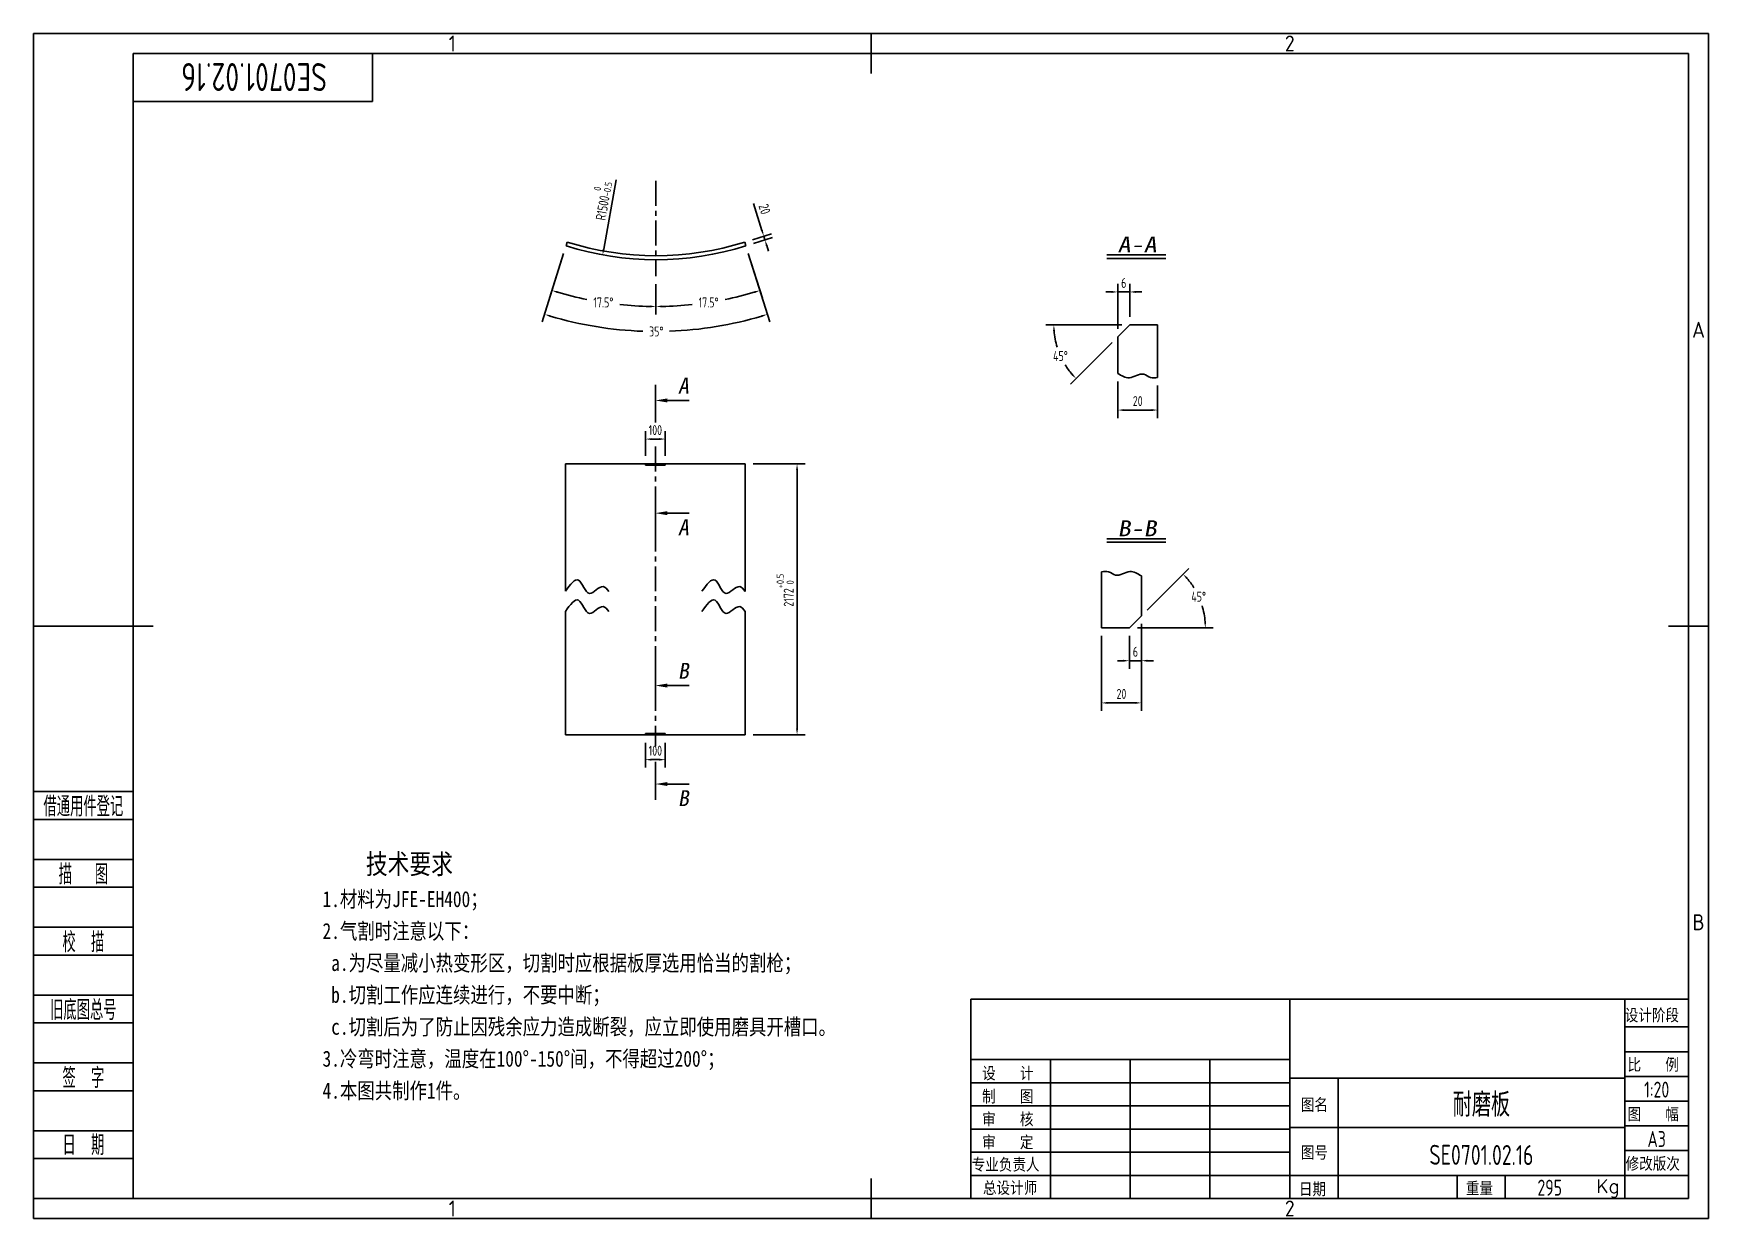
# Model space of a CAD drawing. Header units: millimetres. Extents: x -500 to 7900, y -100 to 5840.
import ezdxf
from ezdxf.enums import TextEntityAlignment as Align

# ---------------------------------------------------------------- set-up
doc = ezdxf.new("R2010")
doc.units = ezdxf.units.MM
doc.header["$LTSCALE"] = 200
doc.linetypes.add('CENTER', pattern=[2, 1.25, -0.25, 0.25, -0.25])
for name, color, linetype in [('1轮廓实线层', 2, 'Continuous'), ('2细线层', 3, 'Continuous'), ('3中心线层', 1, 'CENTER'), ('6文字层', 3, 'Continuous'), ('7标注层', 4, 'Continuous'), ('8符号标注层', 1, 'Continuous'), ('图框层', 7, 'Continuous')]:
    doc.layers.add(name, color=color, linetype=linetype)
doc.styles.add('H', font='txt.shx', dxfattribs={"width": 0.8, "bigfont": 'hzfs.shx'})
doc.styles.add('PC_TEXTSTYLE', font='isocp.shx', dxfattribs={"width": 0.8, "bigfont": 'hzfs.shx'})
doc.styles.add('SYSTEM1', font='SIMKAI.TTF', dxfattribs={"width": 0.75})
doc.dimstyles.new('TH_GBDIM', dxfattribs={"dimscale": 20, "dimtxt": 2.5, "dimasz": 1.5, "dimexe": 2, "dimexo": 2, "dimgap": 1, "dimtad": 1, "dimdec": 1, "dimzin": 12, "dimdsep": 46, "dimtxsty": 'PC_TEXTSTYLE', "dimcen": 1.5, "dimclrd": 4, "dimclre": 4, "dimclrt": 3, "dimadec": 0, "dimazin": 2, "dimtfac": 0.714286, "dimtdec": 1, "dimtmove": 0, "dimatfit": 3, "dimfxl": 0, "dimtzin": 0, "dimlwd": -1, "dimlwe": -1, "dimarcsym": 0})

# ---------------------------------------------------------------- blocks, each defined once
blk = doc.blocks.new('*D5')
at = {"layer": '7标注层', "color": 4, "ltscale": 0.1}
for p, q in [((2158.7, 4737.3), (2088.2, 4513.8)), ((2621.7, 4584.1), (2621.7, 4431.7))]:
    blk.add_line(p, q, dxfattribs=at)
for start, end in [(253.4911, 258.47398), (264.00545, 269.0089)]:
    blk.add_arc((2621.7, 6206), 1734.3, start, end, dxfattribs=at)
for points in [[(2127.5, 4538.4), (2130.4, 4547.9), (2100.2, 4551.9)], [(2591.8, 4476.9), (2591.7, 4466.9), (2621.7, 4471.7)]]:
    blk.add_solid(points, dxfattribs=at)
at = {"layer": 'Defpoints', "color": 0, "ltscale": 0.1}
for p in [(2621.7, 5101.9), (2176.7, 4794.5), (2170.7, 4775.4), (2621.7, 4624.1), (2271, 4507.5)]:
    blk.add_point(p, dxfattribs=at)
at = {"layer": '7标注层', "color": 3, "ltscale": 0.1, "insert": (2357.9, 4491.9), "char_height": 50, "attachment_point": 5, "style": 'PC_TEXTSTYLE'}
blk.add_mtext('17.5°', dxfattribs=at)
blk = doc.blocks.new('*D6')
at = {"layer": '7标注层', "color": 4, "ltscale": 0.1}
for p, q in [((3084.8, 4737.3), (3155.3, 4513.8)), ((2621.7, 4584.1), (2621.7, 4431.7))]:
    blk.add_line(p, q, dxfattribs=at)
for start, end in [(281.52602, 286.5089), (270.9911, 275.99455)]:
    blk.add_arc((2621.7, 6206), 1734.3, start, end, dxfattribs=at)
for points in [[(3113.1, 4547.9), (3116, 4538.4), (3143.3, 4551.9)], [(2651.8, 4466.9), (2651.7, 4476.9), (2621.7, 4471.7)]]:
    blk.add_solid(points, dxfattribs=at)
at = {"layer": 'Defpoints', "color": 0, "ltscale": 0.1}
for p in [(2621.7, 5101.9), (3066.8, 4794.5), (3072.8, 4775.4), (2621.7, 4624.1), (2798, 4480.6)]:
    blk.add_point(p, dxfattribs=at)
at = {"layer": '7标注层', "color": 3, "ltscale": 0.1, "insert": (2885.6, 4491.9), "char_height": 50, "attachment_point": 5, "style": 'PC_TEXTSTYLE'}
blk.add_mtext('17.5°', dxfattribs=at)
blk = doc.blocks.new('*D7')
at = {"layer": '7标注层', "color": 4, "ltscale": 0.1}
for p, q in [((2568.5, 2284.6), (2568.5, 2160)), ((2668.5, 2284.6), (2668.5, 2160)), ((2598.5, 2200), (2638.5, 2200))]:
    blk.add_line(p, q, dxfattribs=at)
for points in [[(2598.5, 2205), (2598.5, 2195), (2568.5, 2200)], [(2638.5, 2205), (2638.5, 2195), (2668.5, 2200)]]:
    blk.add_solid(points, dxfattribs=at)
at = {"layer": 'Defpoints', "color": 0, "ltscale": 0.1}
for p in [(2568.5, 2324.6), (2668.5, 2324.6), (2668.5, 2200)]:
    blk.add_point(p, dxfattribs=at)
at = {"layer": '7标注层', "color": 3, "ltscale": 0.1, "insert": (2618.5, 2245), "char_height": 50, "attachment_point": 5, "style": 'PC_TEXTSTYLE'}
blk.add_mtext('100', dxfattribs=at)
blk = doc.blocks.new('*D8')
at = {"layer": '7标注层', "color": 4, "ltscale": 0.1}
for p, q in [((3109.6, 3682.4), (3369.2, 3682.4)), ((3329.2, 2354.6), (3329.2, 3652.4)), ((3109.6, 2324.6), (3369.2, 2324.6))]:
    blk.add_line(p, q, dxfattribs=at)
for points in [[(3324.2, 3652.4), (3334.2, 3652.4), (3329.2, 3682.4)], [(3324.2, 2354.6), (3334.2, 2354.6), (3329.2, 2324.6)]]:
    blk.add_solid(points, dxfattribs=at)
at = {"layer": 'Defpoints', "color": 0, "ltscale": 0.1}
for p in [(3069.6, 3682.4), (3329.2, 3682.4), (3069.6, 2324.6)]:
    blk.add_point(p, dxfattribs=at)
at = {"layer": '7标注层', "color": 3, "ltscale": 0.1, "insert": (3269.5, 3049.4), "char_height": 50, "attachment_point": 5, "rotation": 90, "style": 'PC_TEXTSTYLE'}
blk.add_mtext('2172{}{\\H0.7143x;\\S+0.5^  0;}', dxfattribs=at)
blk = doc.blocks.new('*D9')
at = {"layer": '7标注层', "color": 4, "ltscale": 0.1}
for p, q in [((3153.1, 4853.2), (3110.8, 4987.3)), ((3104.9, 4806.5), (3200.3, 4836.6)), ((3111, 4787.4), (3206.3, 4817.5)), ((3168.1, 4805.5), (3162.1, 4824.6)), ((3177.2, 4776.9), (3186.2, 4748.3))]:
    blk.add_line(p, q, dxfattribs=at)
for points in [[(3157.9, 4854.7), (3148.3, 4851.7), (3162.1, 4824.6)], [(3181.9, 4778.4), (3172.4, 4775.4), (3168.1, 4805.5)]]:
    blk.add_solid(points, dxfattribs=at)
at = {"layer": 'Defpoints', "color": 0, "ltscale": 0.1}
for p in [(3066.8, 4794.5), (3168.1, 4805.5), (3072.8, 4775.4)]:
    blk.add_point(p, dxfattribs=at)
at = {"layer": '7标注层', "color": 3, "ltscale": 0.1, "insert": (3166.5, 4960.3), "char_height": 50, "attachment_point": 5, "rotation": 287.5, "style": 'PC_TEXTSTYLE'}
blk.add_mtext('20', dxfattribs=at)
blk = doc.blocks.new('*D10')
at = {"layer": '7标注层', "color": 4, "ltscale": 0.1}
for p, q in [((4907.5, 4544.6), (4877.5, 4544.6)), ((4937.5, 4359.5), (4937.5, 4584.6)), ((4937.5, 4544.6), (4997.5, 4544.6)), ((4997.5, 4419.5), (4997.5, 4584.6)), ((5027.5, 4544.6), (5057.5, 4544.6))]:
    blk.add_line(p, q, dxfattribs=at)
for points in [[(4907.5, 4549.6), (4907.5, 4539.6), (4937.5, 4544.6)], [(5027.5, 4549.6), (5027.5, 4539.6), (4997.5, 4544.6)]]:
    blk.add_solid(points, dxfattribs=at)
at = {"layer": 'Defpoints', "color": 0, "ltscale": 0.1}
for p in [(4997.5, 4544.6), (4997.5, 4379.5), (4937.5, 4319.5)]:
    blk.add_point(p, dxfattribs=at)
at = {"layer": '7标注层', "color": 3, "ltscale": 0.1, "insert": (4967.5, 4589.6), "char_height": 50, "attachment_point": 5, "style": 'PC_TEXTSTYLE'}
blk.add_mtext('6{}{}', dxfattribs=at)
blk = doc.blocks.new('*D11')
at = {"layer": '7标注层', "color": 4, "ltscale": 0.1}
for p, q in [((4957.5, 4379.5), (4576.7, 4379.5)), ((4909.2, 4291.2), (4700, 4082))]:
    blk.add_line(p, q, dxfattribs=at)
for start, end in [(184.51566, 196.94411), (211.85806, 220.48434)]:
    blk.add_arc((4997.5, 4379.5), 380.7, start, end, dxfattribs=at)
for points in [[(4612.9, 4349.3), (4622.9, 4349.7), (4616.7, 4379.5)], [(4711.5, 4135.7), (4704.2, 4128.9), (4728.2, 4110.3)]]:
    blk.add_solid(points, dxfattribs=at)
at = {"layer": 'Defpoints', "color": 0, "ltscale": 0.1}
for p in [(4997.5, 4379.5), (4997.5, 4379.5), (5137.5, 4379.5), (4937.5, 4319.5), (4629.7, 4281)]:
    blk.add_point(p, dxfattribs=at)
at = {"layer": '7标注层', "color": 3, "ltscale": 0.1, "insert": (4650.1, 4223.5), "char_height": 50, "attachment_point": 5, "style": 'PC_TEXTSTYLE'}
blk.add_mtext('45°{}{}', dxfattribs=at)
blk = doc.blocks.new('*D12')
at = {"layer": '7标注层', "color": 4, "ltscale": 0.1}
for p, q in [((5084.3, 2949.2), (5293.5, 3158.4)), ((5036, 2860.9), (5416.7, 2860.9))]:
    blk.add_line(p, q, dxfattribs=at)
for start, end in [(31.85806, 40.48434), (4.51566, 16.94411)]:
    blk.add_arc((4996, 2860.9), 380.7, start, end, dxfattribs=at)
for points in [[(5281.9, 3104.7), (5289.3, 3111.5), (5265.2, 3130.1)], [(5380.5, 2891.1), (5370.6, 2890.7), (5376.7, 2860.9)]]:
    blk.add_solid(points, dxfattribs=at)
at = {"layer": 'Defpoints', "color": 0, "ltscale": 0.1}
for p in [(5363.8, 2959.5), (4856, 2860.9), (4996, 2860.9), (4996, 2860.9), (5056, 2920.9)]:
    blk.add_point(p, dxfattribs=at)
at = {"layer": '7标注层', "color": 3, "ltscale": 0.1, "insert": (5343.3, 3016.9), "char_height": 50, "attachment_point": 5, "style": 'PC_TEXTSTYLE'}
blk.add_mtext('45°{}{}', dxfattribs=at)
blk = doc.blocks.new('*D13')
at = {"layer": '7标注层', "color": 4, "ltscale": 0.1}
for p, q in [((5056, 2880.9), (5056, 2655.9)), ((4996, 2820.9), (4996, 2655.9)), ((4966, 2695.9), (4936, 2695.9)), ((5056, 2695.9), (4996, 2695.9)), ((5086, 2695.9), (5116, 2695.9))]:
    blk.add_line(p, q, dxfattribs=at)
for points in [[(4966, 2700.9), (4966, 2690.9), (4996, 2695.9)], [(5086, 2700.9), (5086, 2690.9), (5056, 2695.9)]]:
    blk.add_solid(points, dxfattribs=at)
at = {"layer": 'Defpoints', "color": 0, "ltscale": 0.1}
for p in [(4996, 2860.9), (5056, 2920.9), (4996, 2695.9)]:
    blk.add_point(p, dxfattribs=at)
at = {"layer": '7标注层', "color": 3, "ltscale": 0.1, "insert": (5026, 2740.9), "char_height": 50, "attachment_point": 5, "style": 'PC_TEXTSTYLE'}
blk.add_mtext('6{}{}', dxfattribs=at)
blk = doc.blocks.new('*D14')
at = {"layer": '7标注层', "color": 4, "ltscale": 0.1}
for p, q in [((2568.5, 3722.4), (2568.5, 3847)), ((2598.5, 3807), (2638.5, 3807)), ((2668.5, 3722.4), (2668.5, 3847))]:
    blk.add_line(p, q, dxfattribs=at)
for points in [[(2598.5, 3812), (2598.5, 3802), (2568.5, 3807)], [(2638.5, 3812), (2638.5, 3802), (2668.5, 3807)]]:
    blk.add_solid(points, dxfattribs=at)
at = {"layer": 'Defpoints', "color": 0, "ltscale": 0.1}
for p in [(2668.5, 3807), (2568.5, 3682.4), (2668.5, 3682.4)]:
    blk.add_point(p, dxfattribs=at)
at = {"layer": '7标注层', "color": 3, "ltscale": 0.1, "insert": (2618.5, 3852), "char_height": 50, "attachment_point": 5, "style": 'PC_TEXTSTYLE'}
blk.add_mtext('100', dxfattribs=at)
blk = doc.blocks.new('*D18')
at = {"layer": '7标注层', "color": 4, "ltscale": 0.1}
for p, q in [((2158.7, 4737.3), (2050.5, 4394.2)), ((3084.8, 4737.3), (3193, 4394.2))]:
    blk.add_line(p, q, dxfattribs=at)
for start, end in [(253.42428, 267.99263), (272.10401, 286.57572)]:
    blk.add_arc((2621.7, 6206), 1859.7, start, end, dxfattribs=at)
for points in [[(2089.7, 4418.8), (2092.7, 4428.3), (2062.5, 4432.4)], [(3150.8, 4428.3), (3153.8, 4418.8), (3181, 4432.4)]]:
    blk.add_solid(points, dxfattribs=at)
at = {"layer": 'Defpoints', "color": 0, "ltscale": 0.1}
for p in [(2176.7, 4794.5), (3066.8, 4794.5), (2170.7, 4775.4), (3072.8, 4775.4), (2432.7, 4355.9)]:
    blk.add_point(p, dxfattribs=at)
at = {"layer": '7标注层', "color": 3, "ltscale": 0.1, "insert": (2623.3, 4346.3), "char_height": 50, "attachment_point": 5, "style": 'PC_TEXTSTYLE'}
blk.add_mtext('35°{}{}', dxfattribs=at)
blk = doc.blocks.new('*D19')
at = {"layer": '7标注层', "color": 4, "ltscale": 0.1}
for p, q in [((5056, 2880.9), (5056, 2444.5)), ((4856, 2820.9), (4856, 2444.5)), ((4886, 2484.5), (5026, 2484.5))]:
    blk.add_line(p, q, dxfattribs=at)
for points in [[(4886, 2489.5), (4886, 2479.5), (4856, 2484.5)], [(5026, 2489.5), (5026, 2479.5), (5056, 2484.5)]]:
    blk.add_solid(points, dxfattribs=at)
at = {"layer": 'Defpoints', "color": 0, "ltscale": 0.1}
for p in [(4856, 2860.9), (5056, 2920.9), (5056, 2484.5)]:
    blk.add_point(p, dxfattribs=at)
at = {"layer": '7标注层', "color": 3, "ltscale": 0.1, "insert": (4956, 2529.5), "char_height": 50, "attachment_point": 5, "style": 'PC_TEXTSTYLE'}
blk.add_mtext('20{}{}', dxfattribs=at)
blk = doc.blocks.new('*D20')
at = {"layer": '7标注层', "color": 4, "ltscale": 0.1}
for p, q in [((4937.5, 4096.1), (4937.5, 3912.4)), ((5137.5, 4075.7), (5137.5, 3912.4)), ((4967.5, 3952.4), (5107.5, 3952.4))]:
    blk.add_line(p, q, dxfattribs=at)
for points in [[(4967.5, 3957.4), (4967.5, 3947.4), (4937.5, 3952.4)], [(5107.5, 3957.4), (5107.5, 3947.4), (5137.5, 3952.4)]]:
    blk.add_solid(points, dxfattribs=at)
at = {"layer": 'Defpoints', "color": 0, "ltscale": 0.1}
for p in [(4937.5, 4136.1), (5137.5, 4115.7), (5137.5, 3952.4)]:
    blk.add_point(p, dxfattribs=at)
at = {"layer": '7标注层', "color": 3, "ltscale": 0.1, "insert": (5037.5, 3997.4), "char_height": 50, "attachment_point": 5, "style": 'PC_TEXTSTYLE'}
blk.add_mtext('20{}{}', dxfattribs=at)
blk = doc.blocks.new('PC_TITLE_BLOCK')
at = {"layer": '1轮廓实线层'}
for p, q in [((-180, 50), (0, 50)), ((-180, 0), (-180, 50)), ((-180, 50), (0, 50)), ((-16, 0), (-16, 50)), ((0, 0), (0, 50)), ((-180, 0), (0, 0)), ((0, 0), (-180, 0))]:
    blk.add_line(p, q, dxfattribs=at)
at = {"layer": '1轮廓实线层', "linetype": 'Continuous'}
for p, q in [((-180, 50), (0, 50)), ((-100, 0), (-100, 50))]:
    blk.add_line(p, q, dxfattribs=at)
at = {"layer": '2细线层'}
for p, q in [((-15.99, 43.01), (0, 43.01)), ((-180, 34.81), (-100, 34.81)), ((-160, 34.81), (-160, 0.01)), ((-140, 34.81), (-140, 0.01)), ((-120, 34.81), (-120, 0.01)), ((-15.99, 36.81), (0, 36.81)), ((-100, 30.21), (-15.99, 30.21)), ((-87.9, 30.21), (-87.9, 5.82)), ((-15.99, 30.61), (0, 30.61)), ((-180, 29.01), (-100, 29.01)), ((-180, 23.21), (-100, 23.21)), ((-15.99, 24.41), (0, 24.41)), ((-180, 17.41), (-100, 17.41)), ((-100, 17.81), (-15.99, 17.81)), ((-15.99, 18.21), (0, 18.21)), ((-180, 11.61), (-100, 11.61)), ((-15.99, 12.01), (0, 12.01)), ((-180, 5.81), (-100, 5.81)), ((-100, 5.81), (-15.99, 5.81)), ((-87.9, 0), (-87.9, 5.81)), ((-58, 0), (-58, 5.81)), ((-46, 0), (-46, 5.81)), ((-15.99, 5.81), (0, 5.81))]:
    blk.add_line(p, q, dxfattribs=at)
at = {"layer": '6文字层', "style": 'H'}
for s, p in [('设计阶段', (-15.99, 44.15)), ('比  例', (-15.3, 31.75)), ('设  计', (-177.13, 29.59)), ('制  图', (-177.13, 23.79)), ('图名', (-97.22, 21.72)), ('审  核', (-177.13, 18.08)), ('图  幅', (-15.3, 19.35)), ('审  定', (-177.13, 12.31)), ('图号', (-97.22, 9.72)), ('专业负责人', (-179.74, 6.72)), ('修改版次', (-15.78, 6.95)), ('总设计师', (-176.93, 0.88)), ('日期', (-97.7, 0.57)), ('重量', (-55.85, 0.75)), ('Kg', (-23.14, 1.4))]:
    blk.add_text(s, height=3.4, dxfattribs=at).set_placement(p)
at = {"layer": '6文字层', "style": 'PC_TEXTSTYLE'}
for tag, height, width, p, p2 in [('设计阶段', 4, 0.91268, (-15.99, 37.62), (0, 37.62)), ('比例', 4, 1.868821, (-15.99, 25.3), (0, 25.3)), ('图名', 6, 5.338154, (-85.9, 20.53), (-17.99, 20.53)), ('图幅', 4, 1.844862, (-15.99, 12.91), (0, 12.91)), ('修改版次', 4, 0.903133, (-15.99, 0.84), (0, 0.84))]:
    blk.add_attdef(tag, text='', height=height, dxfattribs=dict(at, width=width)).set_placement(p, p2, align=Align.FIT)
for tag, height, rotation, width, p, p2 in [('图样代号', 5, 359.8289, 3.087805, (-85.9, 8.53), (-18, 8.33)), ('日期', 4, 1.0226, 2.414341, (-84.09, 0.4), (-63.08, 0.78)), ('重量', 4, 360, 2.392405, (-45.31, 0.72), (-24.31, 0.72))]:
    blk.add_attdef(tag, text='', height=height, rotation=rotation, dxfattribs=dict(at, width=width)).set_placement(p, p2, align=Align.FIT)
blk = doc.blocks.new('PC_FJL_BLOCK')
at = {"layer": '2细线层'}
for p, q in [((-25, 102), (0, 102)), ((-25, 95), (0, 95)), ((-25, 85), (0, 85)), ((-25, 78), (0, 78)), ((-25, 68), (0, 68)), ((-25, 61), (0, 61)), ((-25, 51), (0, 51)), ((-25, 44), (0, 44)), ((-25, 34), (0, 34)), ((-25, 27), (0, 27)), ((-25, 17), (0, 17)), ((-25, 10), (0, 10)), ((-25, 0), (0, 0))]:
    blk.add_line(p, q, dxfattribs=at)
at = {"layer": '6文字层', "color": 3, "style": 'PC_TEXTSTYLE'}
for s, width, p in [('借通用件登记', 0.667, (-12.5, 98.5)), ('描   图', 0.6667, (-12.5, 81.5)), ('校  描', 0.667, (-12.5, 64.5)), ('旧底图总号', 0.667, (-12.5, 47.5)), ('签  字', 0.667, (-12.5, 30.5)), ('日  期', 0.667, (-12.49, 13.6))]:
    blk.add_text(s, height=5, dxfattribs=dict(at, width=width)).set_placement(p, align=Align.MIDDLE)
at = {"layer": '6文字层', "style": 'PC_TEXTSTYLE'}
for tag, width, p, p2 in [('借通用件登记', 0.671328, (-23.44, 86.36), (-1.25, 86.36)), ('描图', 2.120922, (-23.44, 69.36), (-1.25, 69.36)), ('校图', 2.149976, (-23.75, 52.06), (-1.25, 52.06)), ('旧底图总号', 0.761452, (-22.84, 35.67), (-1.86, 35.67)), ('签字', 2.026939, (-23.14, 18.37), (-1.56, 18.37)), ('日期', 1.89999, (-22.84, 1.37), (-2.17, 1.37))]:
    blk.add_attdef(tag, text='', height=5, dxfattribs=dict(at, width=width)).set_placement(p, p2, align=Align.FIT)
blk = doc.blocks.new('PC_TYDH_BLOCK')
at = {"layer": '2细线层', "linetype": 'Continuous'}
for p in [(60, 0), (0, -12)]:
    blk.add_line(p, (60, -12), dxfattribs=at)
at = {"layer": '6文字层', "style": 'PC_TEXTSTYLE', "width": 1.815486}
blk.add_attdef('图样代号', text='', height=7, rotation=180, dxfattribs=at).set_placement((58.24, -2.4), (2.35, -2.4), align=Align.FIT)

msp = doc.modelspace()

# ---------------------------------------------------------------- linework, layer by layer
at = {"layer": '1轮廓实线层', "ltscale": 0.1}
for p, q in [((3700, 5840), (3700, 5640)), ((2176.7, 4794.49), (2170.69, 4775.42)), ((3066.79, 4794.49), (3072.81, 4775.42)), ((4937.46, 4319.51), (4997.46, 4379.51)), ((4997.46, 4379.51), (5137.46, 4379.51)), ((5137.46, 4379.51), (5137.46, 4115.74)), ((4937.46, 4319.51), (4937.46, 4136.05)), ((2167.46, 3682.43), (3069.58, 3682.43)), ((2167.46, 3043.9), (2167.46, 3682.43)), ((2568.52, 3676.43), (2568.52, 3682.43)), ((2568.52, 3676.43), (2668.52, 3676.43)), ((2668.52, 3676.43), (2668.52, 3682.43)), ((3069.58, 3043.61), (3069.58, 3682.43)), ((4855.99, 2860.92), (4855.99, 3141.17)), ((5055.99, 2920.92), (5055.99, 3120.85)), ((2167.46, 2324.62), (2167.46, 2943.41)), ((3069.58, 2324.62), (3069.58, 2943.12)), ((-500, 2870), (100, 2870)), ((4995.99, 2860.92), (4855.99, 2860.92)), ((5055.99, 2920.92), (4995.99, 2860.92)), ((7900, 2870), (7700, 2870)), ((2167.46, 2324.62), (3069.58, 2324.62)), ((2568.52, 2330.62), (2668.52, 2330.62)), ((2568.52, 2330.62), (2568.52, 2324.62)), ((2668.52, 2330.62), (2668.52, 2324.62)), ((3700, -100), (3700, 100))]:
    msp.add_line(p, q, dxfattribs=at)
at = {"layer": '1轮廓实线层', "color": 2}
for p, q in [((2618.52, 3889.95), (2618.52, 4079.14)), ((2678.52, 4000.55), (2787.57, 4000.55)), ((2618.52, 3546.25), (2618.52, 3357.06)), ((2678.52, 3435.65), (2787.57, 3435.65)), ((2618.52, 2460.8), (2618.52, 2649.99)), ((2678.52, 2571.39), (2787.57, 2571.39)), ((2618.52, 2188.44), (2618.52, 1999.25)), ((2678.52, 2077.84), (2787.57, 2077.84))]:
    msp.add_line(p, q, dxfattribs=at)
at = {"layer": '1轮廓实线层', "ltscale": 0.1}
for radius in [1480, 1500]:
    msp.add_arc((2621.75, 6205.99), radius, 252.5, 287.5, dxfattribs=at)
at = {"layer": '1轮廓实线层', "color": 2}
for points in [[(2678.52, 4010.55), (2678.52, 3990.55), (2618.52, 4000.55)], [(2678.52, 3425.65), (2678.52, 3445.65), (2618.52, 3435.65)], [(2678.52, 2581.39), (2678.52, 2561.39), (2618.52, 2571.39)], [(2678.52, 2067.84), (2678.52, 2087.84), (2618.52, 2077.84)]]:
    msp.add_solid(points, dxfattribs=at)
at = {"layer": '2细线层', "ltscale": 0.1}
for p, q in [((-500, -100), (-500, 5840)), ((7900, 5840), (-500, 5840)), ((-500, 5840), (-500, 5740)), ((3700, 5840), (3700, 5740)), ((7900, 5840), (7900, -100)), ((7900, 2870), (7800, 2870)), ((-500, -100), (-500, 0)), ((3700, -100), (3700, 0)), ((-500, -100), (7900, -100)), ((7900, -100), (7800, -100))]:
    msp.add_line(p, q, dxfattribs=at)
at = {"layer": '3中心线层', "ltscale": 0.5}
for p, q in [((2621.75, 5101.89), (2621.75, 4624.15)), ((2618.52, 3769.02), (2618.52, 2268.33))]:
    msp.add_line(p, q, dxfattribs=at)
at = {"layer": '6文字层'}
for p, q in [((4883.48, 4730.36), (5178.75, 4730.36)), ((4883.48, 4712.29), (5178.75, 4712.29)), ((4883.48, 3307.69), (5178.75, 3307.69)), ((4883.48, 3289.63), (5178.75, 3289.63))]:
    msp.add_line(p, q, dxfattribs=at)
at = {"layer": '7标注层', "color": 4, "ltscale": 0.1}
msp.add_line((2422.54, 5107.32), (2359.49, 4759.58), dxfattribs=at)
msp.add_solid([(2354.57, 4760.47), (2364.41, 4758.69), (2354.14, 4730.06)], dxfattribs=at)
at = {"layer": '8符号标注层', "ltscale": 0.1}
for points in [[(4937.46, 4136.05), (4995.18, 4113.96), (5068.04, 4131.72), (5101.8, 4115.74), (5137.46, 4115.74)], [(2167.46, 3043.9), (2233.78, 3099.89), (2288.08, 3033.56), (2356.46, 3067.73), (2384.61, 3043.61)], [(2852.42, 3043.9), (2918.74, 3099.89), (2973.04, 3033.56), (3041.42, 3067.73), (3069.58, 3043.61)], [(5055.99, 3120.85), (4998.27, 3142.94), (4925.41, 3125.18), (4891.65, 3141.17), (4855.99, 3141.17)], [(2167.46, 2943.41), (2233.78, 2999.39), (2288.08, 2933.07), (2356.46, 2967.24), (2384.61, 2943.12)], [(2852.42, 2943.41), (2918.74, 2999.39), (2973.04, 2933.07), (3041.42, 2967.24), (3069.58, 2943.12)]]:
    msp.add_spline(points, degree=3, dxfattribs=at)
at = {"layer": '图框层', "ltscale": 0.1}
for p, q in [((0, 0), (0, 5740)), ((7800, 5740), (0, 5740)), ((7800, 5740), (7800, 0)), ((0, 0), (7800, 0))]:
    msp.add_line(p, q, dxfattribs=at)

# ---------------------------------------------------------------- block references
at = {"layer": '图框层'}
ref = msp.add_blockref('PC_TYDH_BLOCK', (0, 5740), dxfattribs=dict(at, xscale=20, yscale=20, zscale=20))
ref.add_attrib('图样代号', 'SE0701.02.16', dxfattribs={"layer": '6文字层', "height": 140, "rotation": 180, "style": 'PC_TEXTSTYLE', "width": 0.8}).set_placement((605.86, 5691.94), align=Align.CENTER)
at = {"layer": '图框层', "xscale": 20, "yscale": 20, "zscale": 20}
msp.add_blockref('PC_FJL_BLOCK', (0, 0), dxfattribs=at)
at = {"layer": '图框层'}
ref = msp.add_blockref('PC_TITLE_BLOCK', (7800, 0), dxfattribs=dict(at, xscale=20, yscale=20, zscale=20))
ref.add_attrib('图样代号', 'SE0701.02.16', dxfattribs={"layer": '6文字层', "height": 100, "rotation": 359.828903, "style": 'PC_TEXTSTYLE', "width": 0.8}).set_placement((6760.99, 168.67), align=Align.CENTER)
ref.add_attrib('比例', '1:20', dxfattribs={"layer": '6文字层', "height": 80, "style": 'PC_TEXTSTYLE', "width": 0.8}).set_placement((7640.11, 506.06), align=Align.CENTER)
ref.add_attrib('图幅', 'A3', dxfattribs={"layer": '6文字层', "height": 80, "style": 'PC_TEXTSTYLE', "width": 0.8}).set_placement((7640.11, 258.23), align=Align.CENTER)
ref.add_attrib('图名', '耐磨板', dxfattribs={"layer": '6文字层', "height": 120, "style": 'PC_TEXTSTYLE', "width": 0.8}).set_placement((6761.09, 410.67), align=Align.CENTER)
ref.add_attrib('重量', '295', dxfattribs={"layer": '6文字层', "height": 80, "rotation": 360, "style": 'PC_TEXTSTYLE', "width": 0.8}).set_placement((7103.85, 14.48), align=Align.CENTER)

# ---------------------------------------------------------------- texts
at = {"layer": '6文字层', "style": 'PC_TEXTSTYLE'}
for s, p in [('1', (1600, 5790)), ('2', (5800, 5790)), ('A', (7850, 4355)), ('B', (7850, 1385)), ('1', (1600, -50)), ('2', (5800, -50))]:
    msp.add_text(s, height=80, dxfattribs=at).set_placement(p, align=Align.MIDDLE)
at = {"layer": '6文字层', "style": 'SYSTEM1', "oblique": 10, "width": 1.2}
for s, p in [('A-A  ', (4936.46, 4742.35)), ('B-B', (4936.46, 3319.68))]:
    msp.add_text(s, height=80, dxfattribs=at).set_placement(p)
at = {"layer": '6文字层', "style": 'SYSTEM1', "oblique": 10}
for s, p in [('A', (2731.74, 4034.35)), ('A', (2731.74, 3324.87)), ('B', (2731.74, 2605.2)), ('B', (2731.74, 1967.06))]:
    msp.add_text(s, height=80, dxfattribs=at).set_placement(p)
at = {"layer": '6文字层', "ltscale": 0.1, "style": 'SYSTEM1', "width": 0.8}
msp.add_text('技术要求', height=100, dxfattribs=at).set_placement((1385.04, 1596.98), align=Align.BOTTOM_CENTER)
for s, p in [('1.材料为JFE-EH400；', (949.44, 1436.98)), ('2.气割时注意以下：', (949.44, 1276.98)), (' a.为尽量减小热变形区，切割时应根据板厚选用恰当的割枪；', (949.44, 1116.98)), (' b.切割工作应连续进行，不要中断；', (949.44, 956.98)), (' c.切割后为了防止因残余应力造成断裂，应立即使用磨具开槽口。', (949.44, 796.98)), ('3.冷弯时注意，温度在100%%d-150%%d间，不得超过200%%d；', (949.44, 636.98)), ('4.本图共制作1件。', (949.44, 476.98))]:
    msp.add_text(s, height=80, dxfattribs=at).set_placement(p, align=Align.BOTTOM_LEFT)
at = {"layer": '7标注层', "color": 3, "ltscale": 0.1, "insert": (2343.13, 5004.24), "char_height": 50, "attachment_point": 5, "rotation": 79.723014, "style": 'PC_TEXTSTYLE'}
msp.add_mtext('R1500{}{\\H0.7143x;\\S 0^ -0.5;}', dxfattribs=at)

# ---------------------------------------------------------------- dimensions: what is measured, and where the dimension line sits
at = {"layer": '7标注层', "ltscale": 0.1}
for base, line1, picture, middle in [((2271.04, 4507.5), ((2176.7, 4794.49), (2170.69, 4775.42)), '*D5', (2357.92, 4491.85)), ((2798.02, 4480.65), ((3066.79, 4794.49), (3072.81, 4775.42)), '*D6', (2885.58, 4491.85))]:
    dim = msp.add_angular_dim_2l(base=base, line1=line1, line2=((2621.75, 5101.89), (2621.75, 4624.15)), dimstyle='TH_GBDIM', override={"dimgap": 1, "dimtad": 1, "dimtih": 1, "dimse1": 0, "dimse2": 0, "dimsd1": 0, "dimsd2": 0, "dimadec": 1}, dxfattribs=at)
    dim.commit()
    dim.dimension.update_dxf_attribs({"geometry": picture, "text_midpoint": middle})
dim = msp.add_linear_dim(base=(3168.13, 4805.48), p1=(3066.79, 4794.49), p2=(3072.81, 4775.42), angle=107.5, dimstyle='TH_GBDIM', override={"dimgap": 1, "dimtad": 1, "dimdec": 1, "dimlfac": 1, "dimse1": 0, "dimse2": 0, "dimsd1": 0, "dimsd2": 0}, dxfattribs=at)
dim.commit()
dim.dimension.update_dxf_attribs({"geometry": '*D9', "text_midpoint": (3123.58, 4946.77), "dimtype": 160})
for base, line1, line2, override, picture, middle in [((2432.74, 4355.91), ((2176.7, 4794.49), (2170.69, 4775.42)), ((3066.79, 4794.49), (3072.81, 4775.42)), {"dimgap": 1, "dimtad": 1, "dimjust": 0, "dimtih": 1, "dimse1": 0, "dimse2": 0, "dimsd1": 0, "dimsd2": 0, "dimadec": 1}, '*D18', (2623.32, 4346.28)), ((4629.69, 4280.97), ((4937.46, 4319.51), (4997.46, 4379.51)), ((4997.46, 4379.51), (5137.46, 4379.51)), {"dimgap": 1, "dimtad": 1, "dimtih": 1, "dimse1": 0, "dimse2": 0, "dimsd1": 0, "dimsd2": 0, "dimadec": 0}, '*D11', (4650.13, 4223.55)), ((5363.76, 2959.47), ((5055.99, 2920.92), (4995.99, 2860.92)), ((4995.99, 2860.92), (4855.99, 2860.92)), {"dimgap": 1, "dimtad": 1, "dimtih": 1, "dimse1": 0, "dimse2": 0, "dimsd1": 0, "dimsd2": 0, "dimadec": 0}, '*D12', (5343.33, 3016.89))]:
    dim = msp.add_angular_dim_2l(base=base, line1=line1, line2=line2, text='<>{}{}', dimstyle='TH_GBDIM', override=override, dxfattribs=at)
    dim.commit()
    dim.dimension.update_dxf_attribs({"geometry": picture, "text_midpoint": middle, "dimtype": 162})
dim = msp.add_linear_dim(base=(4997.46, 4544.55), p1=(4937.46, 4319.51), p2=(4997.46, 4379.51), text='6{}{}', dimstyle='TH_GBDIM', override={"dimgap": 1, "dimtad": 1, "dimdec": 1, "dimlfac": 1, "dimse1": 0, "dimse2": 0, "dimsd1": 0, "dimsd2": 0}, dxfattribs=at)
dim.commit()
dim.dimension.update_dxf_attribs({"geometry": '*D10', "text_midpoint": (4967.46, 4544.55), "dimtype": 160})
for base, p1, p2, picture, middle in [((5137.46, 3952.4), (4937.46, 4136.05), (5137.46, 4115.74), '*D20', (5037.46, 3997.41)), ((5055.99, 2484.52), (4855.99, 2860.92), (5055.99, 2920.92), '*D19', (4955.99, 2529.52))]:
    dim = msp.add_linear_dim(base=base, p1=p1, p2=p2, text='20{}{}', dimstyle='TH_GBDIM', override={"dimgap": 1, "dimtad": 1, "dimjust": 0, "dimdec": 1, "dimlfac": 1, "dimse1": 0, "dimse2": 0, "dimsd1": 0, "dimsd2": 0}, dxfattribs=at)
    dim.commit()
    dim.dimension.update_dxf_attribs({"geometry": picture, "text_midpoint": middle})
for base, p1, p2, picture, middle in [((2668.52, 3807), (2568.52, 3682.43), (2668.52, 3682.43), '*D14', (2618.52, 3807)), ((2668.52, 2200.05), (2568.52, 2324.62), (2668.52, 2324.62), '*D7', (2618.52, 2200.05))]:
    dim = msp.add_linear_dim(base=base, p1=p1, p2=p2, dimstyle='TH_GBDIM', override={"dimgap": 1, "dimtad": 1, "dimdec": 1, "dimlfac": 1, "dimse1": 0, "dimse2": 0, "dimsd1": 0, "dimsd2": 0}, dxfattribs=at)
    dim.commit()
    dim.dimension.update_dxf_attribs({"geometry": picture, "text_midpoint": middle, "dimtype": 160})
for base, p1, p2, angle, text, picture, middle in [((3329.24, 3682.43), (3069.58, 2324.62), (3069.58, 3682.43), 90, '2172{}{\\H0.7143x;\\S+0.5^  0;}', '*D8', (3329.24, 3049.4)), ((4995.99, 2695.88), (5055.99, 2920.92), (4995.99, 2860.92), 180, '6{}{}', '*D13', (5025.99, 2695.88))]:
    dim = msp.add_linear_dim(base=base, p1=p1, p2=p2, angle=angle, text=text, dimstyle='TH_GBDIM', override={"dimgap": 1, "dimtad": 1, "dimdec": 1, "dimlfac": 1, "dimse1": 0, "dimse2": 0, "dimsd1": 0, "dimsd2": 0}, dxfattribs=at)
    dim.commit()
    dim.dimension.update_dxf_attribs({"geometry": picture, "text_midpoint": middle, "dimtype": 160})

doc.saveas('drawing.dxf')
